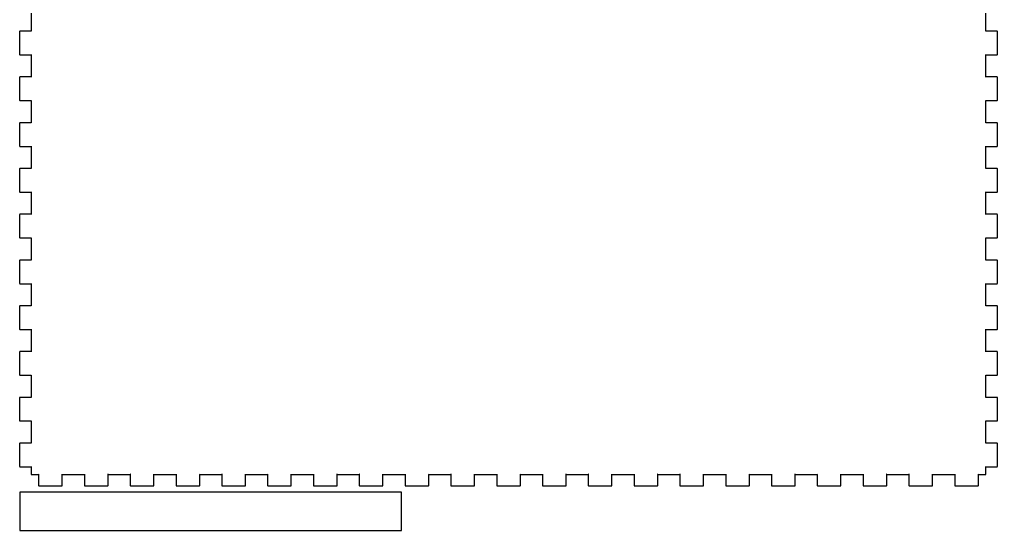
# Model space of a CAD drawing. Header units: millimetres. Extents: x -246 to 1649, y -181 to 287.
# Drawn here: x 10 to 266.2, y 10 to 143.9 of the extents above; entities that cross this region are included whole.
import ezdxf

# ---------------------------------------------------------------- set-up
doc = ezdxf.new("R2010")
doc.units = ezdxf.units.MM
doc.header["$MEASUREMENT"] = 0
doc.layers.add('mlk v1_0', color=7, linetype='Continuous')

msp = doc.modelspace()

# ---------------------------------------------------------------- linework, layer by layer
at = {"layer": 'mlk v1_0'}
for p, q in [((13.0004, 146.701), (13.0004, 140.9)), ((263.2, 140.9), (263.2, 146.701)), ((10.0294, 140.871), (10.0004, 140.818)), ((10.0004, 140.818), (10.0004, 140.8)), ((10.0004, 140.8), (10.0004, 134.8)), ((10.0817, 140.9), (10.0294, 140.871)), ((10.0996, 140.9), (10.0817, 140.9)), ((13.0004, 140.9), (10.0996, 140.9)), ((13.0101, 140.9), (13.0004, 140.9)), ((13.0004, 140.9), (13.0004, 140.891)), ((13.0004, 140.891), (13.0142, 140.859)), ((13.0418, 140.886), (13.0101, 140.9)), ((13.0142, 140.859), (13.0376, 140.863)), ((13.0376, 140.863), (13.0418, 140.886)), ((263.189, 140.9), (263.157, 140.886)), ((263.157, 140.886), (263.163, 140.863)), ((263.163, 140.863), (263.185, 140.859)), ((263.185, 140.859), (263.2, 140.891)), ((263.2, 140.9), (263.189, 140.9)), ((266.101, 140.9), (263.2, 140.9)), ((263.2, 140.891), (263.2, 140.9)), ((266.117, 140.9), (266.101, 140.9)), ((266.171, 140.871), (266.117, 140.9)), ((266.2, 140.818), (266.171, 140.871)), ((266.2, 140.8), (266.2, 140.818)), ((266.2, 134.8), (266.2, 140.8)), ((10.0004, 134.8), (10.0004, 134.783)), ((10.0004, 134.783), (10.0294, 134.729)), ((10.0294, 134.729), (10.0817, 134.7)), ((10.0817, 134.7), (10.0996, 134.7)), ((10.0996, 134.7), (13.0004, 134.7)), ((13.0142, 134.743), (13.0004, 134.711)), ((13.0004, 134.711), (13.0004, 134.7)), ((13.0004, 134.7), (13.0101, 134.7)), ((13.0004, 134.7), (13.0004, 128.9)), ((13.0101, 134.7), (13.0418, 134.716)), ((13.0376, 134.738), (13.0142, 134.743)), ((13.0418, 134.716), (13.0376, 134.738)), ((263.163, 134.738), (263.157, 134.716)), ((263.157, 134.716), (263.189, 134.7)), ((263.185, 134.743), (263.163, 134.738)), ((263.2, 134.711), (263.185, 134.743)), ((263.189, 134.7), (263.2, 134.7)), ((263.2, 134.7), (263.2, 134.711)), ((263.2, 134.7), (266.101, 134.7)), ((263.2, 128.9), (263.2, 134.7)), ((266.101, 134.7), (266.117, 134.7)), ((266.117, 134.7), (266.171, 134.729)), ((266.171, 134.729), (266.2, 134.783)), ((266.2, 134.783), (266.2, 134.8)), ((10.0294, 128.871), (10.0004, 128.818)), ((10.0004, 128.818), (10.0004, 128.8)), ((10.0004, 128.8), (10.0004, 122.8)), ((10.0817, 128.9), (10.0294, 128.871)), ((10.0996, 128.9), (10.0817, 128.9)), ((13.0004, 128.9), (10.0996, 128.9)), ((13.0101, 128.9), (13.0004, 128.9)), ((13.0004, 128.9), (13.0004, 128.891)), ((13.0004, 128.891), (13.0142, 128.859)), ((13.0418, 128.887), (13.0101, 128.9)), ((13.0142, 128.859), (13.0376, 128.863)), ((13.0376, 128.863), (13.0418, 128.887)), ((263.189, 128.9), (263.157, 128.887)), ((263.157, 128.887), (263.163, 128.863)), ((263.163, 128.863), (263.185, 128.859)), ((263.185, 128.859), (263.2, 128.891)), ((263.2, 128.9), (263.189, 128.9)), ((263.2, 128.891), (263.2, 128.9)), ((266.101, 128.9), (263.2, 128.9)), ((266.117, 128.9), (266.101, 128.9)), ((266.171, 128.871), (266.117, 128.9)), ((266.2, 128.818), (266.171, 128.871)), ((266.2, 128.8), (266.2, 128.818)), ((266.2, 122.8), (266.2, 128.8)), ((10.0004, 122.8), (10.0004, 122.783)), ((10.0004, 122.783), (10.0294, 122.73)), ((10.0294, 122.73), (10.0817, 122.701)), ((10.0817, 122.701), (10.0996, 122.701)), ((10.0996, 122.701), (13.0004, 122.701)), ((13.0142, 122.743), (13.0004, 122.712)), ((13.0004, 122.712), (13.0004, 122.701)), ((13.0004, 122.701), (13.0004, 116.9)), ((13.0004, 122.701), (13.0101, 122.701)), ((13.0101, 122.701), (13.0418, 122.716)), ((13.0376, 122.738), (13.0142, 122.743)), ((13.0418, 122.716), (13.0376, 122.738)), ((263.163, 122.738), (263.157, 122.716)), ((263.157, 122.716), (263.189, 122.701)), ((263.185, 122.743), (263.163, 122.738)), ((263.2, 122.712), (263.185, 122.743)), ((263.189, 122.701), (263.2, 122.701)), ((263.2, 122.701), (263.2, 122.712)), ((263.2, 116.9), (263.2, 122.701)), ((263.2, 122.701), (266.101, 122.701)), ((266.101, 122.701), (266.117, 122.701)), ((266.117, 122.701), (266.171, 122.73)), ((266.171, 122.73), (266.2, 122.783)), ((266.2, 122.783), (266.2, 122.8)), ((10.0294, 116.871), (10.0004, 116.818)), ((10.0004, 116.818), (10.0004, 116.8)), ((10.0004, 116.8), (10.0004, 110.8)), ((10.0817, 116.9), (10.0294, 116.871)), ((10.0996, 116.9), (10.0817, 116.9)), ((13.0004, 116.9), (10.0996, 116.9)), ((13.0004, 116.9), (13.0004, 116.891)), ((13.0101, 116.9), (13.0004, 116.9)), ((13.0004, 116.891), (13.0142, 116.859)), ((13.0418, 116.887), (13.0101, 116.9)), ((13.0142, 116.859), (13.0376, 116.863)), ((13.0376, 116.863), (13.0418, 116.887)), ((263.189, 116.9), (263.157, 116.887)), ((263.157, 116.887), (263.163, 116.863)), ((263.163, 116.863), (263.185, 116.859)), ((263.185, 116.859), (263.2, 116.891)), ((263.2, 116.9), (263.189, 116.9)), ((263.2, 116.891), (263.2, 116.9)), ((266.101, 116.9), (263.2, 116.9)), ((266.117, 116.9), (266.101, 116.9)), ((266.171, 116.871), (266.117, 116.9)), ((266.2, 116.818), (266.171, 116.871)), ((266.2, 116.8), (266.2, 116.818)), ((266.2, 110.8), (266.2, 116.8)), ((10.0004, 110.8), (10.0004, 110.783)), ((10.0004, 110.783), (10.0294, 110.73)), ((10.0294, 110.73), (10.0817, 110.701)), ((10.0817, 110.701), (10.0996, 110.701)), ((10.0996, 110.701), (13.0004, 110.701)), ((13.0142, 110.743), (13.0004, 110.712)), ((13.0004, 110.712), (13.0004, 110.701)), ((13.0004, 110.701), (13.0101, 110.701)), ((13.0004, 110.701), (13.0004, 104.9)), ((13.0101, 110.701), (13.0418, 110.716)), ((13.0376, 110.738), (13.0142, 110.743)), ((13.0418, 110.716), (13.0376, 110.738)), ((263.163, 110.738), (263.157, 110.716)), ((263.157, 110.716), (263.189, 110.701)), ((263.185, 110.743), (263.163, 110.738)), ((263.2, 110.712), (263.185, 110.743)), ((263.189, 110.701), (263.2, 110.701)), ((263.2, 110.701), (263.2, 110.712)), ((263.2, 104.9), (263.2, 110.701)), ((263.2, 110.701), (266.101, 110.701)), ((266.101, 110.701), (266.117, 110.701)), ((266.117, 110.701), (266.171, 110.73)), ((266.171, 110.73), (266.2, 110.783)), ((266.2, 110.783), (266.2, 110.8)), ((10.0294, 104.871), (10.0004, 104.818)), ((10.0004, 104.818), (10.0004, 104.8)), ((10.0004, 104.8), (10.0004, 98.8)), ((10.0817, 104.9), (10.0294, 104.871)), ((10.0996, 104.9), (10.0817, 104.9)), ((13.0004, 104.9), (10.0996, 104.9)), ((13.0101, 104.9), (13.0004, 104.9)), ((13.0004, 104.9), (13.0004, 104.891)), ((13.0004, 104.891), (13.0142, 104.859)), ((13.0418, 104.886), (13.0101, 104.9)), ((13.0142, 104.859), (13.0376, 104.863)), ((13.0376, 104.863), (13.0418, 104.886)), ((263.189, 104.9), (263.157, 104.886)), ((263.157, 104.886), (263.163, 104.863)), ((263.163, 104.863), (263.185, 104.859)), ((263.185, 104.859), (263.2, 104.891)), ((263.2, 104.9), (263.189, 104.9)), ((266.101, 104.9), (263.2, 104.9)), ((263.2, 104.891), (263.2, 104.9)), ((266.117, 104.9), (266.101, 104.9)), ((266.171, 104.871), (266.117, 104.9)), ((266.2, 104.818), (266.171, 104.871)), ((266.2, 104.8), (266.2, 104.818)), ((266.2, 98.8), (266.2, 104.8)), ((10.0004, 98.8), (10.0004, 98.7834)), ((10.0004, 98.7834), (10.0294, 98.7294)), ((10.0294, 98.7294), (10.0817, 98.7005)), ((10.0817, 98.7005), (10.0996, 98.7005)), ((10.0996, 98.7005), (13.0004, 98.7005)), ((13.0142, 98.7432), (13.0004, 98.7118)), ((13.0004, 98.7118), (13.0004, 98.7005)), ((13.0004, 98.7005), (13.0004, 92.9005)), ((13.0004, 98.7005), (13.0101, 98.7005)), ((13.0101, 98.7005), (13.0418, 98.7157)), ((13.0376, 98.7379), (13.0142, 98.7432)), ((13.0418, 98.7157), (13.0376, 98.7379)), ((263.163, 98.7379), (263.157, 98.7157)), ((263.157, 98.7157), (263.189, 98.7005)), ((263.185, 98.7432), (263.163, 98.7379)), ((263.2, 98.7118), (263.185, 98.7432)), ((263.189, 98.7005), (263.2, 98.7005)), ((263.2, 98.7005), (263.2, 98.7118)), ((263.2, 98.7005), (266.101, 98.7005)), ((263.2, 92.9005), (263.2, 98.7005)), ((266.101, 98.7005), (266.117, 98.7005)), ((266.117, 98.7005), (266.171, 98.7294)), ((266.171, 98.7294), (266.2, 98.7834)), ((266.2, 98.7834), (266.2, 98.8)), ((10.0294, 92.8716), (10.0004, 92.8176)), ((10.0004, 92.8176), (10.0004, 92.8)), ((10.0004, 92.8), (10.0004, 86.7999)), ((10.0817, 92.9005), (10.0294, 92.8716)), ((10.0996, 92.9005), (10.0817, 92.9005)), ((13.0004, 92.9005), (10.0996, 92.9005)), ((13.0004, 92.9005), (13.0004, 92.891)), ((13.0101, 92.9005), (13.0004, 92.9005)), ((13.0004, 92.891), (13.0142, 92.8592)), ((13.0418, 92.8867), (13.0101, 92.9005)), ((13.0142, 92.8592), (13.0376, 92.8631)), ((13.0376, 92.8631), (13.0418, 92.8867)), ((263.189, 92.9005), (263.157, 92.8867)), ((263.157, 92.8867), (263.163, 92.8631)), ((263.163, 92.8631), (263.185, 92.8592)), ((263.185, 92.8592), (263.2, 92.891)), ((263.2, 92.9005), (263.189, 92.9005)), ((263.2, 92.891), (263.2, 92.9005)), ((266.101, 92.9005), (263.2, 92.9005)), ((266.117, 92.9005), (266.101, 92.9005)), ((266.171, 92.8716), (266.117, 92.9005)), ((266.2, 92.8176), (266.171, 92.8716)), ((266.2, 92.8), (266.2, 92.8176)), ((266.2, 86.7999), (266.2, 92.8)), ((10.0004, 86.7999), (10.0004, 86.7833)), ((10.0004, 86.7833), (10.0294, 86.7297)), ((10.0294, 86.7297), (10.0817, 86.7008)), ((10.0817, 86.7008), (10.0996, 86.7008)), ((10.0996, 86.7008), (13.0004, 86.7008)), ((13.0142, 86.7435), (13.0004, 86.7117)), ((13.0004, 86.7117), (13.0004, 86.7008)), ((13.0004, 86.7008), (13.0004, 80.9004)), ((13.0004, 86.7008), (13.0101, 86.7008)), ((13.0101, 86.7008), (13.0418, 86.716)), ((13.0376, 86.7378), (13.0142, 86.7435)), ((13.0418, 86.716), (13.0376, 86.7378)), ((263.163, 86.7378), (263.157, 86.716)), ((263.157, 86.716), (263.189, 86.7008)), ((263.185, 86.7435), (263.163, 86.7378)), ((263.2, 86.7117), (263.185, 86.7435)), ((263.189, 86.7008), (263.2, 86.7008)), ((263.2, 86.7008), (263.2, 86.7117)), ((263.2, 86.7008), (266.101, 86.7008)), ((263.2, 80.9004), (263.2, 86.7008)), ((266.101, 86.7008), (266.117, 86.7008)), ((266.117, 86.7008), (266.171, 86.7297)), ((266.171, 86.7297), (266.2, 86.7833)), ((266.2, 86.7833), (266.2, 86.7999)), ((10.0294, 80.8715), (10.0004, 80.8179)), ((10.0004, 80.8179), (10.0004, 80.7999)), ((10.0004, 80.7999), (10.0004, 74.7998)), ((10.0817, 80.9004), (10.0294, 80.8715)), ((10.0996, 80.9004), (10.0817, 80.9004)), ((13.0004, 80.9004), (10.0996, 80.9004)), ((13.0004, 80.9004), (13.0004, 80.8909)), ((13.0101, 80.9004), (13.0004, 80.9004)), ((13.0004, 80.8909), (13.0142, 80.8591)), ((13.0418, 80.8867), (13.0101, 80.9004)), ((13.0142, 80.8591), (13.0376, 80.8634)), ((13.0376, 80.8634), (13.0418, 80.8867)), ((263.189, 80.9004), (263.157, 80.8867)), ((263.157, 80.8867), (263.163, 80.8634)), ((263.163, 80.8634), (263.185, 80.8591)), ((263.185, 80.8591), (263.2, 80.8909)), ((263.2, 80.9004), (263.189, 80.9004)), ((263.2, 80.8909), (263.2, 80.9004)), ((266.101, 80.9004), (263.2, 80.9004)), ((266.117, 80.9004), (266.101, 80.9004)), ((266.171, 80.8715), (266.117, 80.9004)), ((266.2, 80.8179), (266.171, 80.8715)), ((266.2, 80.7999), (266.2, 80.8179)), ((266.2, 74.7998), (266.2, 80.7999)), ((10.0004, 74.7998), (10.0004, 74.7832)), ((10.0004, 74.7832), (10.0294, 74.7296)), ((10.0294, 74.7296), (10.0817, 74.6993)), ((10.0817, 74.6993), (10.0996, 74.6993)), ((10.0996, 74.6993), (13.0004, 74.6993)), ((13.0142, 74.742), (13.0004, 74.7102)), ((13.0004, 74.7102), (13.0004, 74.6993)), ((13.0004, 74.6993), (13.0101, 74.6993)), ((13.0004, 74.6993), (13.0004, 68.9007)), ((13.0101, 74.6993), (13.0418, 74.7145)), ((13.0376, 74.7377), (13.0142, 74.742)), ((13.0418, 74.7145), (13.0376, 74.7377)), ((263.163, 74.7377), (263.157, 74.7145)), ((263.157, 74.7145), (263.189, 74.6993)), ((263.185, 74.742), (263.163, 74.7377)), ((263.2, 74.7102), (263.185, 74.742)), ((263.189, 74.6993), (263.2, 74.6993)), ((263.2, 74.6993), (263.2, 74.7102)), ((263.2, 68.9007), (263.2, 74.6993)), ((263.2, 74.6993), (266.101, 74.6993)), ((266.101, 74.6993), (266.117, 74.6993)), ((266.117, 74.6993), (266.171, 74.7296)), ((266.171, 74.7296), (266.2, 74.7832)), ((266.2, 74.7832), (266.2, 74.7998)), ((10.0294, 68.8717), (10.0004, 68.8178)), ((10.0004, 68.8178), (10.0004, 68.7998)), ((10.0004, 68.7998), (10.0004, 62.8001)), ((10.0817, 68.9007), (10.0294, 68.8717)), ((10.0996, 68.9007), (10.0817, 68.9007)), ((13.0004, 68.9007), (10.0996, 68.9007)), ((13.0101, 68.9007), (13.0004, 68.9007)), ((13.0004, 68.9007), (13.0004, 68.8908)), ((13.0004, 68.8908), (13.0142, 68.859)), ((13.0418, 68.8869), (13.0101, 68.9007)), ((13.0142, 68.859), (13.0376, 68.8633)), ((13.0376, 68.8633), (13.0418, 68.8869)), ((263.189, 68.9007), (263.157, 68.8869)), ((263.157, 68.8869), (263.163, 68.8633)), ((263.163, 68.8633), (263.185, 68.859)), ((263.185, 68.859), (263.2, 68.8908)), ((263.2, 68.9007), (263.189, 68.9007)), ((266.101, 68.9007), (263.2, 68.9007)), ((263.2, 68.8908), (263.2, 68.9007)), ((266.117, 68.9007), (266.101, 68.9007)), ((266.171, 68.8717), (266.117, 68.9007)), ((266.2, 68.8178), (266.171, 68.8717)), ((266.2, 68.7998), (266.2, 68.8178)), ((266.2, 62.8001), (266.2, 68.7998)), ((10.0004, 62.8001), (10.0004, 62.7835)), ((10.0004, 62.7835), (10.0294, 62.7295)), ((10.0294, 62.7295), (10.0817, 62.6992)), ((10.0817, 62.6992), (10.0996, 62.6992)), ((10.0996, 62.6992), (13.0004, 62.6992)), ((13.0142, 62.7422), (13.0004, 62.7105)), ((13.0004, 62.7105), (13.0004, 62.6992)), ((13.0004, 62.6992), (13.0004, 56.8992)), ((13.0004, 62.6992), (13.0101, 62.6992)), ((13.0101, 62.6992), (13.0418, 62.7144)), ((13.0376, 62.738), (13.0142, 62.7422)), ((13.0418, 62.7144), (13.0376, 62.738)), ((263.163, 62.738), (263.157, 62.7144)), ((263.157, 62.7144), (263.189, 62.6992)), ((263.185, 62.7422), (263.163, 62.738)), ((263.2, 62.7105), (263.185, 62.7422)), ((263.189, 62.6992), (263.2, 62.6992)), ((263.2, 62.6992), (263.2, 62.7105)), ((263.2, 62.6992), (266.101, 62.6992)), ((263.2, 56.8992), (263.2, 62.6992)), ((266.101, 62.6992), (266.117, 62.6992)), ((266.117, 62.6992), (266.171, 62.7295)), ((266.171, 62.7295), (266.2, 62.7835)), ((266.2, 62.7835), (266.2, 62.8001)), ((10.0294, 56.8702), (10.0004, 56.818)), ((10.0004, 56.818), (10.0004, 56.8)), ((10.0004, 56.8), (10.0004, 50.8)), ((10.0817, 56.8992), (10.0294, 56.8702)), ((10.0996, 56.8992), (10.0817, 56.8992)), ((13.0004, 56.8992), (10.0996, 56.8992)), ((13.0004, 56.8992), (13.0004, 56.8896)), ((13.0101, 56.8992), (13.0004, 56.8992)), ((13.0004, 56.8896), (13.0142, 56.8579)), ((13.0418, 56.8854), (13.0101, 56.8992)), ((13.0142, 56.8579), (13.0376, 56.8621)), ((13.0376, 56.8621), (13.0418, 56.8854)), ((263.189, 56.8992), (263.157, 56.8854)), ((263.157, 56.8854), (263.163, 56.8621)), ((263.163, 56.8621), (263.185, 56.8579)), ((263.185, 56.8579), (263.2, 56.8896)), ((263.2, 56.8992), (263.189, 56.8992)), ((266.101, 56.8992), (263.2, 56.8992)), ((263.2, 56.8896), (263.2, 56.8992)), ((266.117, 56.8992), (266.101, 56.8992)), ((266.171, 56.8702), (266.117, 56.8992)), ((266.2, 56.818), (266.171, 56.8702)), ((266.2, 56.8), (266.2, 56.818)), ((266.2, 50.8), (266.2, 56.8)), ((10.0004, 50.8), (10.0004, 50.7834)), ((10.0004, 50.7834), (10.0294, 50.7298)), ((10.0294, 50.7298), (10.0817, 50.7009)), ((10.0817, 50.7009), (10.0996, 50.7009)), ((10.0996, 50.7009), (13.0004, 50.7009)), ((13.0142, 50.7436), (13.0004, 50.7118)), ((13.0004, 50.7118), (13.0004, 50.7009)), ((13.0004, 50.7009), (13.0101, 50.7009)), ((13.0004, 50.7009), (13.0004, 44.9005)), ((13.0101, 50.7009), (13.0418, 50.716)), ((13.0376, 50.7379), (13.0142, 50.7436)), ((13.0418, 50.716), (13.0376, 50.7379)), ((263.163, 50.7379), (263.157, 50.716)), ((263.157, 50.716), (263.189, 50.7009)), ((263.185, 50.7436), (263.163, 50.7379)), ((263.2, 50.7118), (263.185, 50.7436)), ((263.189, 50.7009), (263.2, 50.7009)), ((263.2, 50.7009), (263.2, 50.7118)), ((263.2, 44.9005), (263.2, 50.7009)), ((263.2, 50.7009), (266.101, 50.7009)), ((266.101, 50.7009), (266.117, 50.7009)), ((266.117, 50.7009), (266.171, 50.7298)), ((266.171, 50.7298), (266.2, 50.7834)), ((266.2, 50.7834), (266.2, 50.8)), ((10.0294, 44.8716), (10.0004, 44.8179)), ((10.0004, 44.8179), (10.0004, 44.8)), ((10.0004, 44.8), (10.0004, 38.7999)), ((10.0817, 44.9005), (10.0294, 44.8716)), ((10.0996, 44.9005), (10.0817, 44.9005)), ((13.0004, 44.9005), (10.0996, 44.9005)), ((13.0004, 44.9005), (13.0004, 44.891)), ((13.0101, 44.9005), (13.0004, 44.9005)), ((13.0004, 44.891), (13.0142, 44.8592)), ((13.0418, 44.8867), (13.0101, 44.9005)), ((13.0142, 44.8592), (13.0376, 44.8635)), ((13.0376, 44.8635), (13.0418, 44.8867)), ((263.189, 44.9005), (263.157, 44.8867)), ((263.157, 44.8867), (263.163, 44.8635)), ((263.163, 44.8635), (263.185, 44.8592)), ((263.185, 44.8592), (263.2, 44.891)), ((263.2, 44.9005), (263.189, 44.9005)), ((263.2, 44.891), (263.2, 44.9005)), ((266.101, 44.9005), (263.2, 44.9005)), ((266.117, 44.9005), (266.101, 44.9005)), ((266.171, 44.8716), (266.117, 44.9005)), ((266.2, 44.8179), (266.171, 44.8716)), ((266.2, 44.8), (266.2, 44.8179)), ((266.2, 38.7999), (266.2, 44.8)), ((10.0004, 38.7999), (10.0004, 38.7837)), ((10.0004, 38.7837), (10.0294, 38.7297)), ((10.0294, 38.7297), (10.0817, 38.6994)), ((10.0817, 38.6994), (10.0996, 38.6994)), ((10.0996, 38.6994), (13.0004, 38.6994)), ((13.0142, 38.7421), (13.0004, 38.7103)), ((13.0004, 38.7103), (13.0004, 38.6994)), ((13.0004, 38.6994), (13.0101, 38.6994)), ((13.0004, 38.6994), (13.0004, 32.9007)), ((13.0101, 38.6994), (13.0418, 38.7145)), ((13.0376, 38.7382), (13.0142, 38.7421)), ((13.0418, 38.7145), (13.0376, 38.7382)), ((263.163, 38.7382), (263.157, 38.7145)), ((263.157, 38.7145), (263.189, 38.6994)), ((263.185, 38.7421), (263.163, 38.7382)), ((263.2, 38.7103), (263.185, 38.7421)), ((263.189, 38.6994), (263.2, 38.6994)), ((263.2, 38.6994), (263.2, 38.7103)), ((263.2, 32.9007), (263.2, 38.6994)), ((263.2, 38.6994), (266.101, 38.6994)), ((266.101, 38.6994), (266.117, 38.6994)), ((266.117, 38.6994), (266.171, 38.7297)), ((266.171, 38.7297), (266.2, 38.7837)), ((266.2, 38.7837), (266.2, 38.7999)), ((10.0294, 32.8717), (10.0004, 32.818)), ((10.0004, 32.818), (10.0004, 32.8001)), ((10.0004, 32.8001), (10.0004, 26.8001)), ((10.0817, 32.9007), (10.0294, 32.8717)), ((10.0996, 32.9007), (10.0817, 32.9007)), ((13.0004, 32.9007), (10.0996, 32.9007)), ((13.0101, 32.9007), (13.0004, 32.9007)), ((13.0004, 32.9007), (13.0004, 32.891)), ((13.0004, 32.891), (13.0142, 32.8593)), ((13.0418, 32.8869), (13.0101, 32.9007)), ((13.0142, 32.8593), (13.0376, 32.8635)), ((13.0376, 32.8635), (13.0418, 32.8869)), ((263.189, 32.9007), (263.157, 32.8869)), ((263.157, 32.8869), (263.163, 32.8635)), ((263.163, 32.8635), (263.185, 32.8593)), ((263.185, 32.8593), (263.2, 32.891)), ((263.2, 32.9007), (263.189, 32.9007)), ((266.101, 32.9007), (263.2, 32.9007)), ((263.2, 32.891), (263.2, 32.9007)), ((266.117, 32.9007), (266.101, 32.9007)), ((266.171, 32.8717), (266.117, 32.9007)), ((266.2, 32.818), (266.171, 32.8717)), ((266.2, 32.8001), (266.2, 32.818)), ((266.2, 26.8001), (266.2, 32.8001)), ((10.0004, 26.8001), (10.0004, 26.7836)), ((10.0004, 26.7836), (10.0294, 26.7298)), ((10.0294, 26.7298), (10.0817, 26.6995)), ((10.0817, 26.6995), (10.0996, 26.6995)), ((10.0996, 26.6995), (13.0004, 26.6995)), ((13.0142, 26.7422), (13.0004, 26.7105)), ((13.0004, 26.7105), (13.0004, 26.6995)), ((13.0004, 26.6995), (13.0101, 26.6995)), ((13.0004, 26.6995), (13.0004, 24.8006)), ((13.0101, 26.6995), (13.0418, 26.7147)), ((13.0376, 26.7381), (13.0142, 26.7422)), ((13.0418, 26.7147), (13.0376, 26.7381)), ((263.163, 26.7381), (263.157, 26.7147)), ((263.157, 26.7147), (263.189, 26.6995)), ((263.185, 26.7422), (263.163, 26.7381)), ((263.2, 26.7105), (263.185, 26.7422)), ((263.189, 26.6995), (263.2, 26.6995)), ((263.2, 26.6995), (263.2, 26.7105)), ((263.2, 24.8006), (263.2, 26.6995)), ((263.2, 26.6995), (266.101, 26.6995)), ((266.101, 26.6995), (266.117, 26.6995)), ((266.117, 26.6995), (266.171, 26.7298)), ((266.171, 26.7298), (266.2, 26.7836)), ((266.2, 26.7836), (266.2, 26.8001)), ((13.0004, 24.8006), (13.0004, 24.784)), ((13.0004, 24.784), (13.0294, 24.7303)), ((13.0294, 24.7303), (13.0817, 24.6999)), ((13.0817, 24.6999), (13.0996, 24.6999)), ((13.0996, 24.6999), (14.9999, 24.6999)), ((15.0137, 24.7427), (14.9999, 24.711)), ((14.9999, 24.711), (14.9999, 24.6999)), ((14.9999, 24.6999), (14.9999, 21.8006)), ((14.9999, 24.6999), (15.0096, 24.6999)), ((15.0096, 24.6999), (15.0413, 24.7151)), ((15.0372, 24.7385), (15.0137, 24.7427)), ((15.0413, 24.7151), (15.0372, 24.7385)), ((21.1625, 24.7385), (21.157, 24.7151)), ((21.157, 24.7151), (21.1887, 24.6999)), ((21.1846, 24.7427), (21.1625, 24.7385)), ((21.1998, 24.711), (21.1846, 24.7427)), ((21.1887, 24.6999), (21.1998, 24.6999)), ((21.1998, 24.6999), (21.1998, 24.711)), ((21.1998, 21.8006), (21.1998, 24.6999)), ((21.1998, 24.6999), (26.9999, 24.6999)), ((27.0137, 24.7427), (26.9999, 24.711)), ((26.9999, 24.711), (26.9999, 24.6999)), ((26.9999, 24.6999), (27.0095, 24.6999)), ((26.9999, 24.6999), (26.9999, 21.8006)), ((27.0095, 24.6999), (27.0412, 24.7151)), ((27.0371, 24.7385), (27.0137, 24.7427)), ((27.0412, 24.7151), (27.0371, 24.7385)), ((33.1625, 24.7385), (33.157, 24.7151)), ((33.157, 24.7151), (33.1887, 24.6999)), ((33.1845, 24.7427), (33.1625, 24.7385)), ((33.1997, 24.711), (33.1845, 24.7427)), ((33.1887, 24.6999), (33.1997, 24.6999)), ((33.1997, 24.6999), (33.1997, 24.711)), ((33.1997, 21.8006), (33.1997, 24.6999)), ((33.1997, 24.6999), (38.9999, 24.6999)), ((39.0137, 24.7427), (38.9999, 24.711)), ((38.9999, 24.711), (38.9999, 24.6999)), ((38.9999, 24.6999), (38.9999, 21.8006)), ((38.9999, 24.6999), (39.0095, 24.6999)), ((39.0095, 24.6999), (39.0412, 24.7151)), ((39.037, 24.7385), (39.0137, 24.7427)), ((39.0412, 24.7151), (39.037, 24.7385)), ((45.1626, 24.7385), (45.157, 24.7151)), ((45.157, 24.7151), (45.1887, 24.6999)), ((45.1845, 24.7427), (45.1626, 24.7385)), ((45.1997, 24.711), (45.1845, 24.7427)), ((45.1887, 24.6999), (45.1997, 24.6999)), ((45.1997, 24.6999), (45.1997, 24.711)), ((45.1997, 21.8006), (45.1997, 24.6999)), ((45.1997, 24.6999), (50.9997, 24.6999)), ((51.0134, 24.7427), (50.9997, 24.711)), ((50.9997, 24.711), (50.9997, 24.6999)), ((50.9997, 24.6999), (51.0095, 24.6999)), ((50.9997, 24.6999), (50.9997, 21.8006)), ((51.0095, 24.6999), (51.0413, 24.7151)), ((51.0371, 24.7385), (51.0134, 24.7427)), ((51.0413, 24.7151), (51.0371, 24.7385)), ((57.1623, 24.7385), (57.1571, 24.7151)), ((57.1571, 24.7151), (57.1885, 24.6999)), ((57.1846, 24.7427), (57.1623, 24.7385)), ((57.1997, 24.711), (57.1846, 24.7427)), ((57.1885, 24.6999), (57.1997, 24.6999)), ((57.1997, 24.6999), (57.1997, 24.711)), ((57.1997, 21.8006), (57.1997, 24.6999)), ((57.1997, 24.6999), (62.9998, 24.6999)), ((63.0135, 24.7427), (62.9998, 24.711)), ((62.9998, 24.711), (62.9998, 24.6999)), ((62.9998, 24.6999), (63.0093, 24.6999)), ((62.9998, 24.6999), (62.9998, 21.8006)), ((63.0093, 24.6999), (63.041, 24.7151)), ((63.0372, 24.7385), (63.0135, 24.7427)), ((63.041, 24.7151), (63.0372, 24.7385)), ((69.1624, 24.7385), (69.1568, 24.7151)), ((69.1568, 24.7151), (69.1885, 24.6999)), ((69.1843, 24.7427), (69.1624, 24.7385)), ((69.1995, 24.711), (69.1843, 24.7427)), ((69.1885, 24.6999), (69.1995, 24.6999)), ((69.1995, 24.6999), (69.1995, 24.711)), ((69.1995, 21.8006), (69.1995, 24.6999)), ((69.1995, 24.6999), (74.9999, 24.6999)), ((75.0136, 24.7427), (74.9999, 24.711)), ((74.9999, 24.711), (74.9999, 24.6999)), ((74.9999, 24.6999), (75.0094, 24.6999)), ((74.9999, 24.6999), (74.9999, 21.8006)), ((75.0094, 24.6999), (75.0411, 24.7151)), ((75.0369, 24.7385), (75.0136, 24.7427)), ((75.0411, 24.7151), (75.0369, 24.7385)), ((81.1622, 24.7385), (81.1569, 24.7151)), ((81.1569, 24.7151), (81.1886, 24.6999)), ((81.1844, 24.7427), (81.1622, 24.7385)), ((81.1996, 24.711), (81.1844, 24.7427)), ((81.1886, 24.6999), (81.1996, 24.6999)), ((81.1996, 24.6999), (81.1996, 24.711)), ((81.1996, 24.6999), (86.9996, 24.6999)), ((81.1996, 21.8006), (81.1996, 24.6999)), ((87.0133, 24.7427), (86.9996, 24.711)), ((86.9996, 24.711), (86.9996, 24.6999)), ((86.9996, 24.6999), (87.0095, 24.6999)), ((86.9996, 24.6999), (86.9996, 21.8006)), ((87.0095, 24.6999), (87.0409, 24.7151)), ((87.037, 24.7385), (87.0133, 24.7427)), ((87.0409, 24.7151), (87.037, 24.7385)), ((93.1623, 24.7385), (93.1566, 24.7151)), ((93.1566, 24.7151), (93.1884, 24.6999)), ((93.1845, 24.7427), (93.1623, 24.7385)), ((93.1997, 24.711), (93.1845, 24.7427)), ((93.1884, 24.6999), (93.1997, 24.6999)), ((93.1997, 24.6999), (93.1997, 24.711)), ((93.1997, 21.8006), (93.1997, 24.6999)), ((93.1997, 24.6999), (98.9997, 24.6999)), ((99.0134, 24.7427), (98.9997, 24.711)), ((98.9997, 24.711), (98.9997, 24.6999)), ((98.9997, 24.6999), (98.9997, 21.8006)), ((98.9997, 24.6999), (99.0092, 24.6999)), ((99.0092, 24.6999), (99.041, 24.7151)), ((99.0367, 24.7385), (99.0134, 24.7427)), ((99.041, 24.7151), (99.0367, 24.7385)), ((105.162, 24.7385), (105.157, 24.7151)), ((105.157, 24.7151), (105.188, 24.6999)), ((105.184, 24.7427), (105.162, 24.7385)), ((105.199, 24.711), (105.184, 24.7427)), ((105.188, 24.6999), (105.199, 24.6999)), ((105.199, 24.6999), (105.199, 24.711)), ((105.199, 21.8006), (105.199, 24.6999)), ((105.199, 24.6999), (111, 24.6999)), ((111.014, 24.7427), (111, 24.711)), ((111, 24.711), (111, 24.6999)), ((111, 24.6999), (111.009, 24.6999)), ((111, 24.6999), (111, 21.8006)), ((111.009, 24.6999), (111.041, 24.7151)), ((111.037, 24.7385), (111.014, 24.7427)), ((111.041, 24.7151), (111.037, 24.7385)), ((117.162, 24.7385), (117.157, 24.7151)), ((117.157, 24.7151), (117.189, 24.6999)), ((117.184, 24.7427), (117.162, 24.7385)), ((117.199, 24.711), (117.184, 24.7427)), ((117.189, 24.6999), (117.199, 24.6999)), ((117.199, 24.6999), (117.199, 24.711)), ((117.199, 24.6999), (123, 24.6999)), ((117.199, 21.8006), (117.199, 24.6999)), ((123.013, 24.7427), (123, 24.711)), ((123, 24.711), (123, 24.6999)), ((123, 24.6999), (123, 21.8006)), ((123, 24.6999), (123.009, 24.6999)), ((123.009, 24.6999), (123.041, 24.7151)), ((123.037, 24.7385), (123.013, 24.7427)), ((123.041, 24.7151), (123.037, 24.7385)), ((129.162, 24.7385), (129.157, 24.7151)), ((129.157, 24.7151), (129.188, 24.6999)), ((129.184, 24.7427), (129.162, 24.7385)), ((129.199, 24.711), (129.184, 24.7427)), ((129.188, 24.6999), (129.199, 24.6999)), ((129.199, 24.6999), (129.199, 24.711)), ((129.199, 24.6999), (135, 24.6999)), ((129.199, 21.8006), (129.199, 24.6999)), ((135.013, 24.7427), (135, 24.711)), ((135, 24.711), (135, 24.6999)), ((135, 24.6999), (135.009, 24.6999)), ((135, 24.6999), (135, 21.8006)), ((135.009, 24.6999), (135.041, 24.7151)), ((135.037, 24.7385), (135.013, 24.7427)), ((135.041, 24.7151), (135.037, 24.7385)), ((141.162, 24.7385), (141.158, 24.7151)), ((141.158, 24.7151), (141.19, 24.6999)), ((141.186, 24.7427), (141.162, 24.7385)), ((141.201, 24.711), (141.186, 24.7427)), ((141.19, 24.6999), (141.201, 24.6999)), ((141.201, 24.6999), (141.201, 24.711)), ((141.201, 24.6999), (146.999, 24.6999)), ((141.201, 21.8006), (141.201, 24.6999)), ((147.013, 24.7427), (146.999, 24.711)), ((146.999, 24.711), (146.999, 24.6999)), ((146.999, 24.6999), (146.999, 21.8006)), ((146.999, 24.6999), (147.009, 24.6999)), ((147.009, 24.6999), (147.041, 24.7151)), ((147.037, 24.7385), (147.013, 24.7427)), ((147.041, 24.7151), (147.037, 24.7385)), ((153.162, 24.7385), (153.158, 24.7151)), ((153.158, 24.7151), (153.19, 24.6999)), ((153.186, 24.7427), (153.162, 24.7385)), ((153.201, 24.711), (153.186, 24.7427)), ((153.19, 24.6999), (153.201, 24.6999)), ((153.201, 24.6999), (153.201, 24.711)), ((153.201, 24.6999), (159.001, 24.6999)), ((153.201, 21.8006), (153.201, 24.6999)), ((159.015, 24.7427), (159.001, 24.711)), ((159.001, 24.711), (159.001, 24.6999)), ((159.001, 24.6999), (159.001, 21.8006)), ((159.001, 24.6999), (159.01, 24.6999)), ((159.01, 24.6999), (159.042, 24.7151)), ((159.038, 24.7385), (159.015, 24.7427)), ((159.042, 24.7151), (159.038, 24.7385)), ((165.162, 24.7385), (165.156, 24.7151)), ((165.156, 24.7151), (165.188, 24.6999)), ((165.184, 24.7427), (165.162, 24.7385)), ((165.199, 24.711), (165.184, 24.7427)), ((165.188, 24.6999), (165.199, 24.6999)), ((165.199, 24.6999), (165.199, 24.711)), ((165.199, 24.6999), (171, 24.6999)), ((165.199, 21.8006), (165.199, 24.6999)), ((171.013, 24.7427), (171, 24.711)), ((171, 24.711), (171, 24.6999)), ((171, 24.6999), (171.009, 24.6999)), ((171, 24.6999), (171, 21.8006)), ((171.009, 24.6999), (171.041, 24.7151)), ((171.037, 24.7385), (171.013, 24.7427)), ((171.041, 24.7151), (171.037, 24.7385)), ((177.162, 24.7385), (177.158, 24.7151)), ((177.158, 24.7151), (177.19, 24.6999)), ((177.185, 24.7427), (177.162, 24.7385)), ((177.201, 24.711), (177.185, 24.7427)), ((177.19, 24.6999), (177.201, 24.6999)), ((177.201, 24.6999), (177.201, 24.711)), ((177.201, 24.6999), (182.999, 24.6999)), ((177.201, 21.8006), (177.201, 24.6999)), ((183.013, 24.7427), (182.999, 24.711)), ((182.999, 24.711), (182.999, 24.6999)), ((182.999, 24.6999), (183.009, 24.6999)), ((182.999, 24.6999), (182.999, 21.8006)), ((183.009, 24.6999), (183.041, 24.7151)), ((183.037, 24.7385), (183.013, 24.7427)), ((183.041, 24.7151), (183.037, 24.7385)), ((189.162, 24.7385), (189.158, 24.7151)), ((189.158, 24.7151), (189.189, 24.6999)), ((189.185, 24.7427), (189.162, 24.7385)), ((189.2, 24.711), (189.185, 24.7427)), ((189.189, 24.6999), (189.2, 24.6999)), ((189.2, 24.6999), (189.2, 24.711)), ((189.2, 24.6999), (195.001, 24.6999)), ((189.2, 21.8006), (189.2, 24.6999)), ((195.014, 24.7427), (195.001, 24.711)), ((195.001, 24.711), (195.001, 24.6999)), ((195.001, 24.6999), (195.01, 24.6999)), ((195.001, 24.6999), (195.001, 21.8006)), ((195.01, 24.6999), (195.042, 24.7151)), ((195.038, 24.7385), (195.014, 24.7427)), ((195.042, 24.7151), (195.038, 24.7385)), ((201.162, 24.7385), (201.158, 24.7151)), ((201.158, 24.7151), (201.19, 24.6999)), ((201.185, 24.7427), (201.162, 24.7385)), ((201.2, 24.711), (201.185, 24.7427)), ((201.19, 24.6999), (201.2, 24.6999)), ((201.2, 24.6999), (201.2, 24.711)), ((201.2, 24.6999), (207, 24.6999)), ((201.2, 21.8006), (201.2, 24.6999)), ((207.015, 24.7427), (207, 24.711)), ((207, 24.711), (207, 24.6999)), ((207, 24.6999), (207, 21.8006)), ((207, 24.6999), (207.01, 24.6999)), ((207.01, 24.6999), (207.042, 24.7151)), ((207.038, 24.7385), (207.015, 24.7427)), ((207.042, 24.7151), (207.038, 24.7385)), ((213.162, 24.7385), (213.158, 24.7151)), ((213.158, 24.7151), (213.189, 24.6999)), ((213.185, 24.7427), (213.162, 24.7385)), ((213.201, 24.711), (213.185, 24.7427)), ((213.189, 24.6999), (213.201, 24.6999)), ((213.201, 24.6999), (213.201, 24.711)), ((213.201, 24.6999), (218.999, 24.6999)), ((213.201, 21.8006), (213.201, 24.6999)), ((219.013, 24.7427), (218.999, 24.711)), ((218.999, 24.711), (218.999, 24.6999)), ((218.999, 24.6999), (218.999, 21.8006)), ((218.999, 24.6999), (219.009, 24.6999)), ((219.009, 24.6999), (219.04, 24.7151)), ((219.037, 24.7385), (219.013, 24.7427)), ((219.04, 24.7151), (219.037, 24.7385)), ((225.162, 24.7385), (225.158, 24.7151)), ((225.158, 24.7151), (225.189, 24.6999)), ((225.185, 24.7427), (225.162, 24.7385)), ((225.2, 24.711), (225.185, 24.7427)), ((225.189, 24.6999), (225.2, 24.6999)), ((225.2, 24.6999), (225.2, 24.711)), ((225.2, 21.8006), (225.2, 24.6999)), ((225.2, 24.6999), (231.001, 24.6999)), ((231.014, 24.7427), (231.001, 24.711)), ((231.001, 24.711), (231.001, 24.6999)), ((231.001, 24.6999), (231.001, 21.8006)), ((231.001, 24.6999), (231.01, 24.6999)), ((231.01, 24.6999), (231.042, 24.7151)), ((231.038, 24.7385), (231.014, 24.7427)), ((231.042, 24.7151), (231.038, 24.7385)), ((237.162, 24.7385), (237.158, 24.7151)), ((237.158, 24.7151), (237.189, 24.6999)), ((237.185, 24.7427), (237.162, 24.7385)), ((237.2, 24.711), (237.185, 24.7427)), ((237.189, 24.6999), (237.2, 24.6999)), ((237.2, 24.6999), (237.2, 24.711)), ((237.2, 24.6999), (243, 24.6999)), ((237.2, 21.8006), (237.2, 24.6999)), ((243.014, 24.7427), (243, 24.711)), ((243, 24.711), (243, 24.6999)), ((243, 24.6999), (243, 21.8006)), ((243, 24.6999), (243.01, 24.6999)), ((243.01, 24.6999), (243.042, 24.7151)), ((243.038, 24.7385), (243.014, 24.7427)), ((243.042, 24.7151), (243.038, 24.7385)), ((249.162, 24.7385), (249.157, 24.7151)), ((249.157, 24.7151), (249.189, 24.6999)), ((249.185, 24.7427), (249.162, 24.7385)), ((249.2, 24.711), (249.185, 24.7427)), ((249.189, 24.6999), (249.2, 24.6999)), ((249.2, 24.6999), (249.2, 24.711)), ((249.2, 24.6999), (255, 24.6999)), ((249.2, 21.8006), (249.2, 24.6999)), ((255.014, 24.7427), (255, 24.711)), ((255, 24.711), (255, 24.6999)), ((255, 24.6999), (255.01, 24.6999)), ((255, 24.6999), (255, 21.8006)), ((255.01, 24.6999), (255.042, 24.7151)), ((255.038, 24.7385), (255.014, 24.7427)), ((255.042, 24.7151), (255.038, 24.7385)), ((261.162, 24.7385), (261.158, 24.7151)), ((261.158, 24.7151), (261.189, 24.6999)), ((261.185, 24.7427), (261.162, 24.7385)), ((261.2, 24.711), (261.185, 24.7427)), ((261.189, 24.6999), (261.2, 24.6999)), ((261.2, 24.6999), (261.2, 24.711)), ((261.2, 21.8006), (261.2, 24.6999)), ((261.2, 24.6999), (263.101, 24.6999)), ((263.101, 24.6999), (263.117, 24.6999)), ((263.117, 24.6999), (263.171, 24.7303)), ((263.171, 24.7303), (263.2, 24.784)), ((263.2, 24.784), (263.2, 24.8006)), ((14.9999, 21.8006), (14.9999, 21.784)), ((14.9999, 21.784), (15.0289, 21.7303)), ((15.0289, 21.7303), (15.0826, 21.7)), ((15.0826, 21.7), (15.1005, 21.7)), ((15.1005, 21.7), (21.1005, 21.7)), ((21.1005, 21.7), (21.1171, 21.7)), ((21.1171, 21.7), (21.1708, 21.7303)), ((21.1708, 21.7303), (21.1998, 21.784)), ((21.1998, 21.784), (21.1998, 21.8006)), ((26.9999, 21.8006), (26.9999, 21.784)), ((26.9999, 21.784), (27.0288, 21.7303)), ((27.0288, 21.7303), (27.0826, 21.7)), ((27.0826, 21.7), (27.1005, 21.7)), ((27.1005, 21.7), (33.1005, 21.7)), ((33.1005, 21.7), (33.117, 21.7)), ((33.117, 21.7), (33.1707, 21.7303)), ((33.1707, 21.7303), (33.1997, 21.784)), ((33.1997, 21.784), (33.1997, 21.8006)), ((38.9999, 21.8006), (38.9999, 21.784)), ((38.9999, 21.784), (39.0289, 21.7303)), ((39.0289, 21.7303), (39.0825, 21.7)), ((39.0825, 21.7), (39.1005, 21.7)), ((39.1005, 21.7), (45.1005, 21.7)), ((45.1005, 21.7), (45.1171, 21.7)), ((45.1171, 21.7), (45.1707, 21.7303)), ((45.1707, 21.7303), (45.1997, 21.784)), ((45.1997, 21.784), (45.1997, 21.8006)), ((50.9997, 21.8006), (50.9997, 21.784)), ((50.9997, 21.784), (51.0286, 21.7303)), ((51.0286, 21.7303), (51.0826, 21.7)), ((51.0826, 21.7), (51.1006, 21.7)), ((51.1006, 21.7), (57.1003, 21.7)), ((57.1003, 21.7), (57.1168, 21.7)), ((57.1168, 21.7), (57.1708, 21.7303)), ((57.1708, 21.7303), (57.1997, 21.784)), ((57.1997, 21.784), (57.1997, 21.8006)), ((62.9998, 21.8006), (62.9998, 21.784)), ((62.9998, 21.784), (63.0287, 21.7303)), ((63.0287, 21.7303), (63.0823, 21.7)), ((63.0823, 21.7), (63.1003, 21.7)), ((63.1003, 21.7), (69.1003, 21.7)), ((69.1003, 21.7), (69.1169, 21.7)), ((69.1169, 21.7), (69.1706, 21.7303)), ((69.1706, 21.7303), (69.1995, 21.784)), ((69.1995, 21.784), (69.1995, 21.8006)), ((74.9999, 21.8006), (74.9999, 21.784)), ((74.9999, 21.784), (75.0288, 21.7303)), ((75.0288, 21.7303), (75.0824, 21.7)), ((75.0824, 21.7), (75.1004, 21.7)), ((75.1004, 21.7), (81.1004, 21.7)), ((81.1004, 21.7), (81.117, 21.7)), ((81.117, 21.7), (81.1706, 21.7303)), ((81.1706, 21.7303), (81.1996, 21.784)), ((81.1996, 21.784), (81.1996, 21.8006)), ((86.9996, 21.8006), (86.9996, 21.784)), ((86.9996, 21.784), (87.0285, 21.7303)), ((87.0285, 21.7303), (87.0825, 21.7)), ((87.0825, 21.7), (87.1001, 21.7)), ((87.1001, 21.7), (93.1002, 21.7)), ((93.1002, 21.7), (93.1168, 21.7)), ((93.1168, 21.7), (93.1704, 21.7303)), ((93.1704, 21.7303), (93.1997, 21.784)), ((93.1997, 21.784), (93.1997, 21.8006)), ((98.9997, 21.8006), (98.9997, 21.784)), ((98.9997, 21.784), (99.0286, 21.7303)), ((99.0286, 21.7303), (99.0822, 21.7)), ((99.0822, 21.7), (99.1002, 21.7)), ((99.1002, 21.7), (105.1, 21.7)), ((105.1, 21.7), (105.117, 21.7)), ((105.117, 21.7), (105.17, 21.7303)), ((105.17, 21.7303), (105.199, 21.784)), ((105.199, 21.784), (105.199, 21.8006)), ((111, 21.8006), (111, 21.784)), ((111, 21.784), (111.029, 21.7303)), ((111.029, 21.7303), (111.082, 21.7)), ((111.082, 21.7), (111.1, 21.7)), ((111.1, 21.7), (117.1, 21.7)), ((117.1, 21.7), (117.117, 21.7)), ((117.117, 21.7), (117.171, 21.7303)), ((117.171, 21.7303), (117.199, 21.784)), ((117.199, 21.784), (117.199, 21.8006)), ((123, 21.8006), (123, 21.784)), ((123, 21.784), (123.028, 21.7303)), ((123.028, 21.7303), (123.082, 21.7)), ((123.082, 21.7), (123.1, 21.7)), ((123.1, 21.7), (129.1, 21.7)), ((129.1, 21.7), (129.117, 21.7)), ((129.117, 21.7), (129.17, 21.7303)), ((129.17, 21.7303), (129.199, 21.784)), ((129.199, 21.784), (129.199, 21.8006)), ((135, 21.8006), (135, 21.784)), ((135, 21.784), (135.029, 21.7303)), ((135.029, 21.7303), (135.082, 21.7)), ((135.082, 21.7), (135.1, 21.7)), ((135.1, 21.7), (141.1, 21.7)), ((141.1, 21.7), (141.117, 21.7)), ((141.117, 21.7), (141.17, 21.7303)), ((141.17, 21.7303), (141.201, 21.784)), ((141.201, 21.784), (141.201, 21.8006)), ((146.999, 21.8006), (146.999, 21.784)), ((146.999, 21.784), (147.028, 21.7303)), ((147.028, 21.7303), (147.082, 21.7)), ((147.082, 21.7), (147.1, 21.7)), ((147.1, 21.7), (153.1, 21.7)), ((153.1, 21.7), (153.116, 21.7)), ((153.116, 21.7), (153.17, 21.7303)), ((153.17, 21.7303), (153.201, 21.784)), ((153.201, 21.784), (153.201, 21.8006)), ((159.001, 21.8006), (159.001, 21.784)), ((159.001, 21.784), (159.03, 21.7303)), ((159.03, 21.7303), (159.082, 21.7)), ((159.082, 21.7), (159.1, 21.7)), ((159.1, 21.7), (165.1, 21.7)), ((165.1, 21.7), (165.117, 21.7)), ((165.117, 21.7), (165.17, 21.7303)), ((165.17, 21.7303), (165.199, 21.784)), ((165.199, 21.784), (165.199, 21.8006)), ((171, 21.8006), (171, 21.784)), ((171, 21.784), (171.028, 21.7303)), ((171.028, 21.7303), (171.082, 21.7)), ((171.082, 21.7), (171.1, 21.7)), ((171.1, 21.7), (177.1, 21.7)), ((177.1, 21.7), (177.117, 21.7)), ((177.117, 21.7), (177.17, 21.7303)), ((177.17, 21.7303), (177.201, 21.784)), ((177.201, 21.784), (177.201, 21.8006)), ((182.999, 21.8006), (182.999, 21.784)), ((182.999, 21.784), (183.028, 21.7303)), ((183.028, 21.7303), (183.082, 21.7)), ((183.082, 21.7), (183.1, 21.7)), ((183.1, 21.7), (189.1, 21.7)), ((189.1, 21.7), (189.116, 21.7)), ((189.116, 21.7), (189.17, 21.7303)), ((189.17, 21.7303), (189.2, 21.784)), ((189.2, 21.784), (189.2, 21.8006)), ((195.001, 21.8006), (195.001, 21.784)), ((195.001, 21.784), (195.03, 21.7303)), ((195.03, 21.7303), (195.082, 21.7)), ((195.082, 21.7), (195.1, 21.7)), ((195.1, 21.7), (201.1, 21.7)), ((201.1, 21.7), (201.116, 21.7)), ((201.116, 21.7), (201.17, 21.7303)), ((201.17, 21.7303), (201.2, 21.784)), ((201.2, 21.784), (201.2, 21.8006)), ((207, 21.8006), (207, 21.784)), ((207, 21.784), (207.029, 21.7303)), ((207.029, 21.7303), (207.082, 21.7)), ((207.082, 21.7), (207.1, 21.7)), ((207.1, 21.7), (213.1, 21.7)), ((213.1, 21.7), (213.116, 21.7)), ((213.116, 21.7), (213.17, 21.7303)), ((213.17, 21.7303), (213.201, 21.784)), ((213.201, 21.784), (213.201, 21.8006)), ((218.999, 21.8006), (218.999, 21.784)), ((218.999, 21.784), (219.028, 21.7303)), ((219.028, 21.7303), (219.082, 21.7)), ((219.082, 21.7), (219.1, 21.7)), ((219.1, 21.7), (225.1, 21.7)), ((225.1, 21.7), (225.116, 21.7)), ((225.116, 21.7), (225.17, 21.7303)), ((225.17, 21.7303), (225.2, 21.784)), ((225.2, 21.784), (225.2, 21.8006)), ((231.001, 21.8006), (231.001, 21.784)), ((231.001, 21.784), (231.03, 21.7303)), ((231.03, 21.7303), (231.082, 21.7)), ((231.082, 21.7), (231.1, 21.7)), ((231.1, 21.7), (237.1, 21.7)), ((237.1, 21.7), (237.116, 21.7)), ((237.116, 21.7), (237.17, 21.7303)), ((237.17, 21.7303), (237.2, 21.784)), ((237.2, 21.784), (237.2, 21.8006)), ((243, 21.8006), (243, 21.784)), ((243, 21.784), (243.029, 21.7303)), ((243.029, 21.7303), (243.082, 21.7)), ((243.082, 21.7), (243.1, 21.7)), ((243.1, 21.7), (249.1, 21.7)), ((249.1, 21.7), (249.116, 21.7)), ((249.116, 21.7), (249.17, 21.7303)), ((249.17, 21.7303), (249.2, 21.784)), ((249.2, 21.784), (249.2, 21.8006)), ((255, 21.8006), (255, 21.784)), ((255, 21.784), (255.029, 21.7303)), ((255.029, 21.7303), (255.082, 21.7)), ((255.082, 21.7), (255.1, 21.7)), ((255.1, 21.7), (261.1, 21.7)), ((261.1, 21.7), (261.116, 21.7)), ((261.116, 21.7), (261.17, 21.7303)), ((261.17, 21.7303), (261.2, 21.784)), ((261.2, 21.784), (261.2, 21.8006)), ((10.0996, 19.9995), (10.0996, 10.0004)), ((110.1, 19.9995), (10.0996, 19.9995)), ((110.1, 10.0004), (110.1, 19.9995)), ((10.0996, 10.0004), (110.1, 10.0004))]:
    msp.add_line(p, q, dxfattribs=at)

doc.saveas('drawing.dxf')
